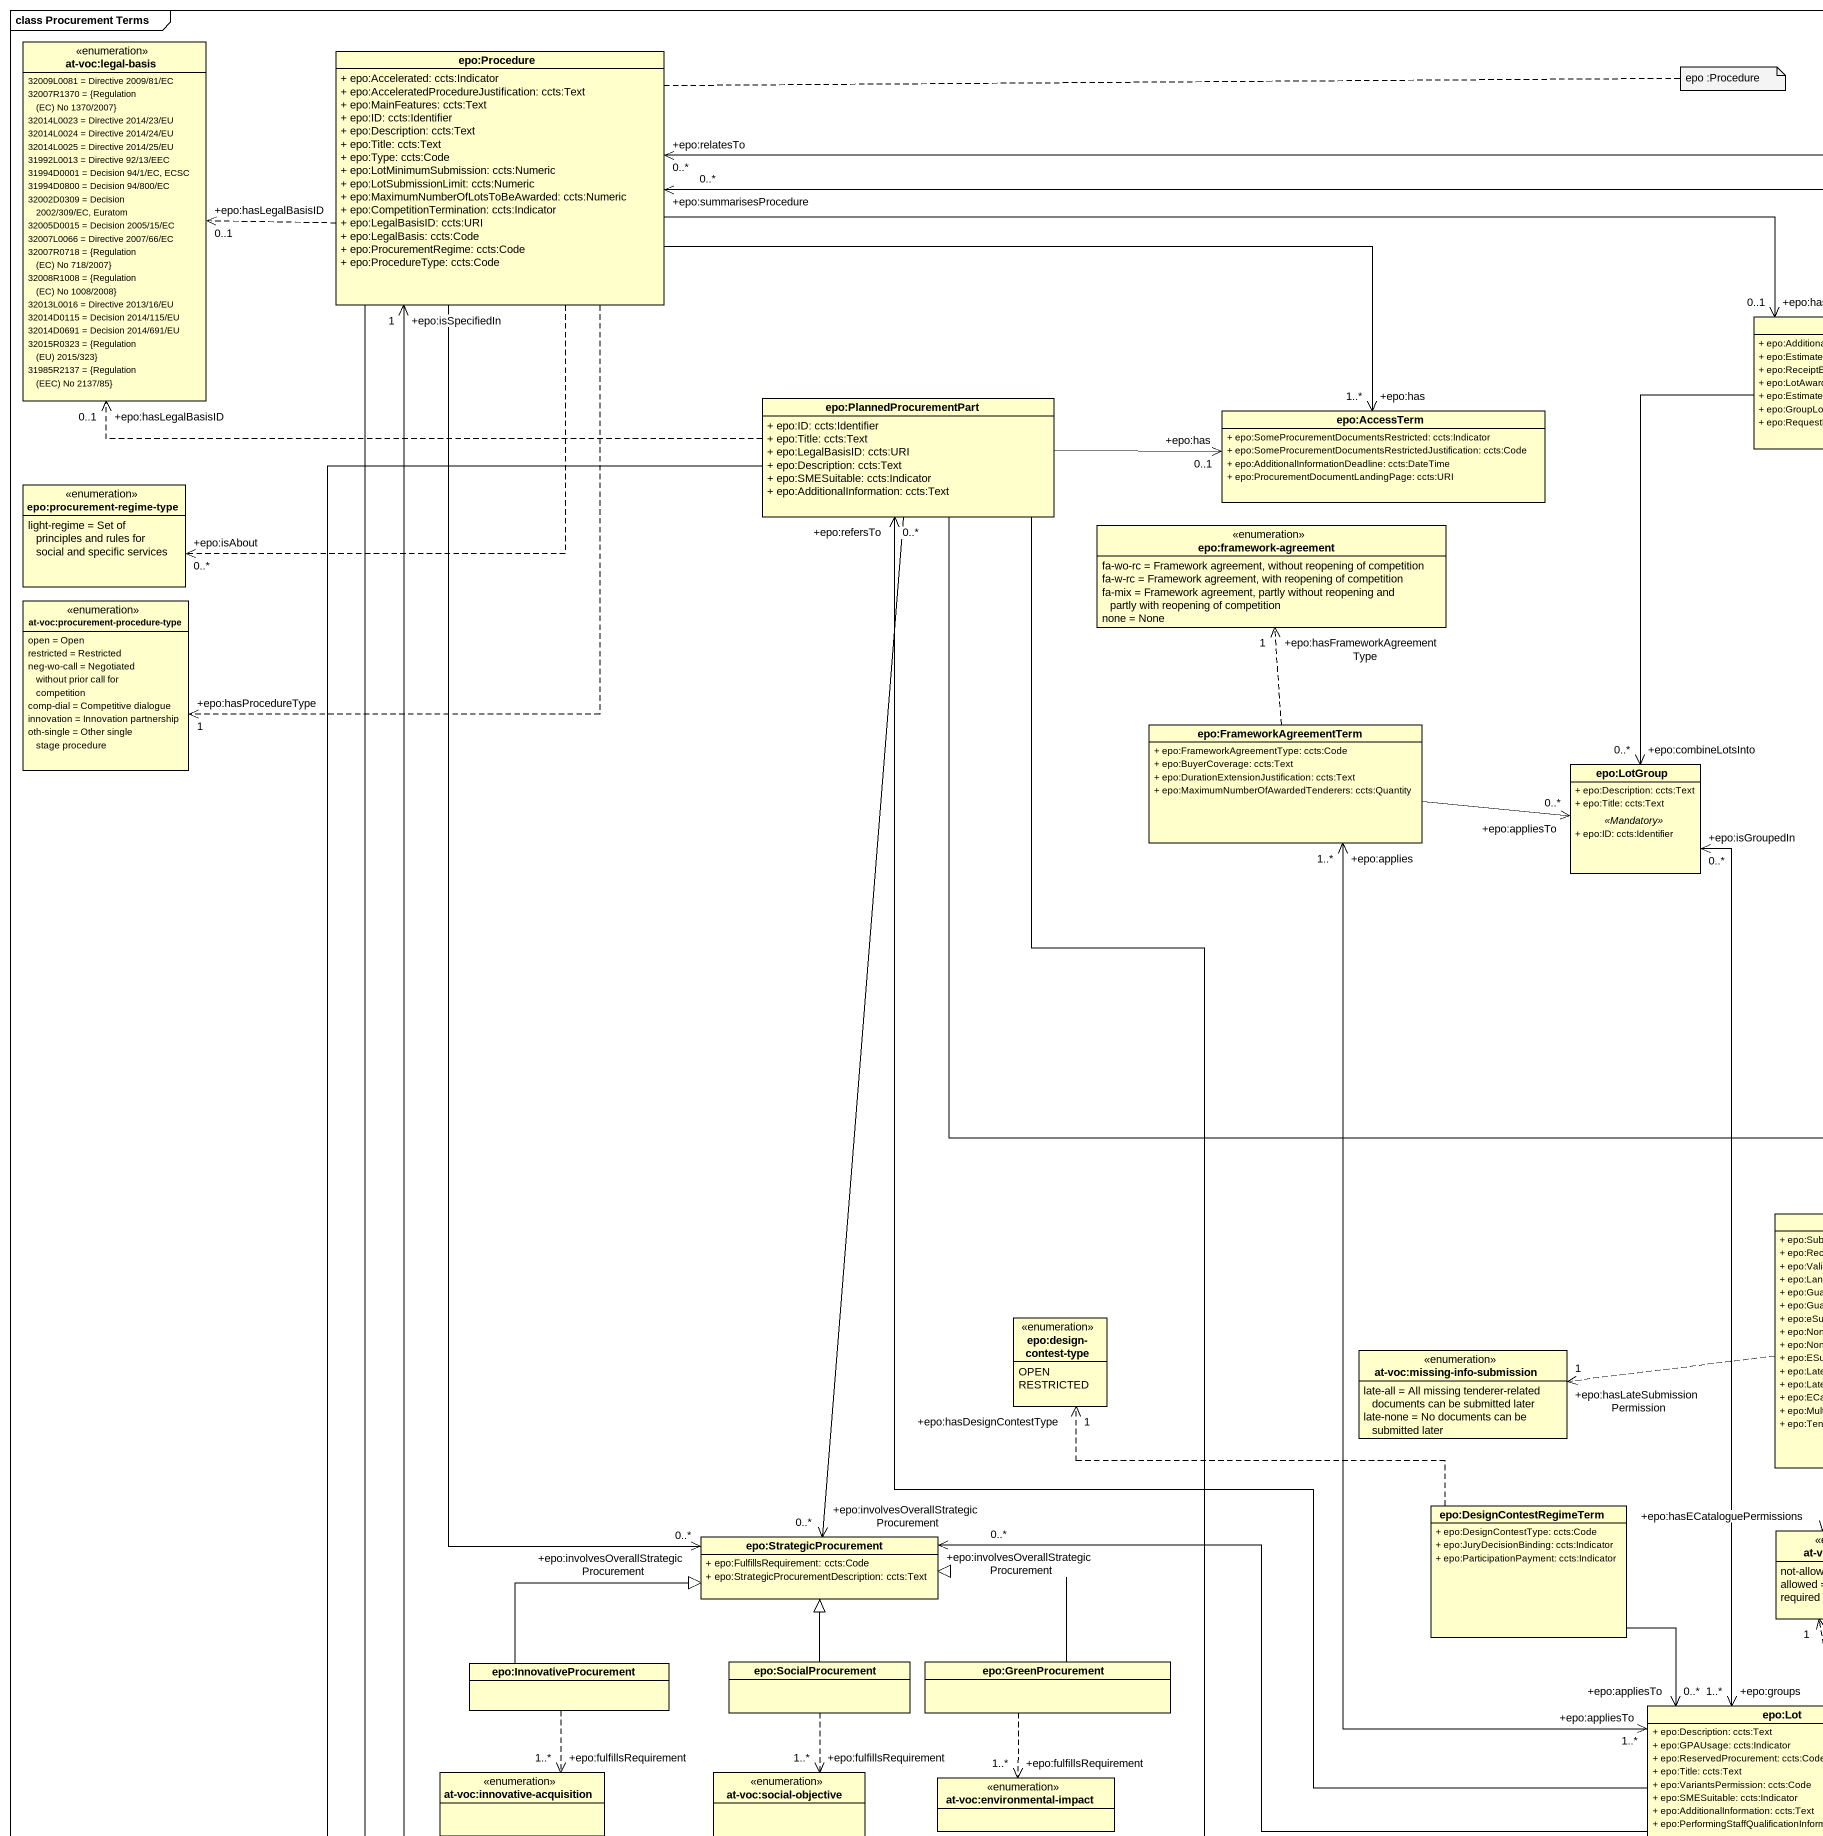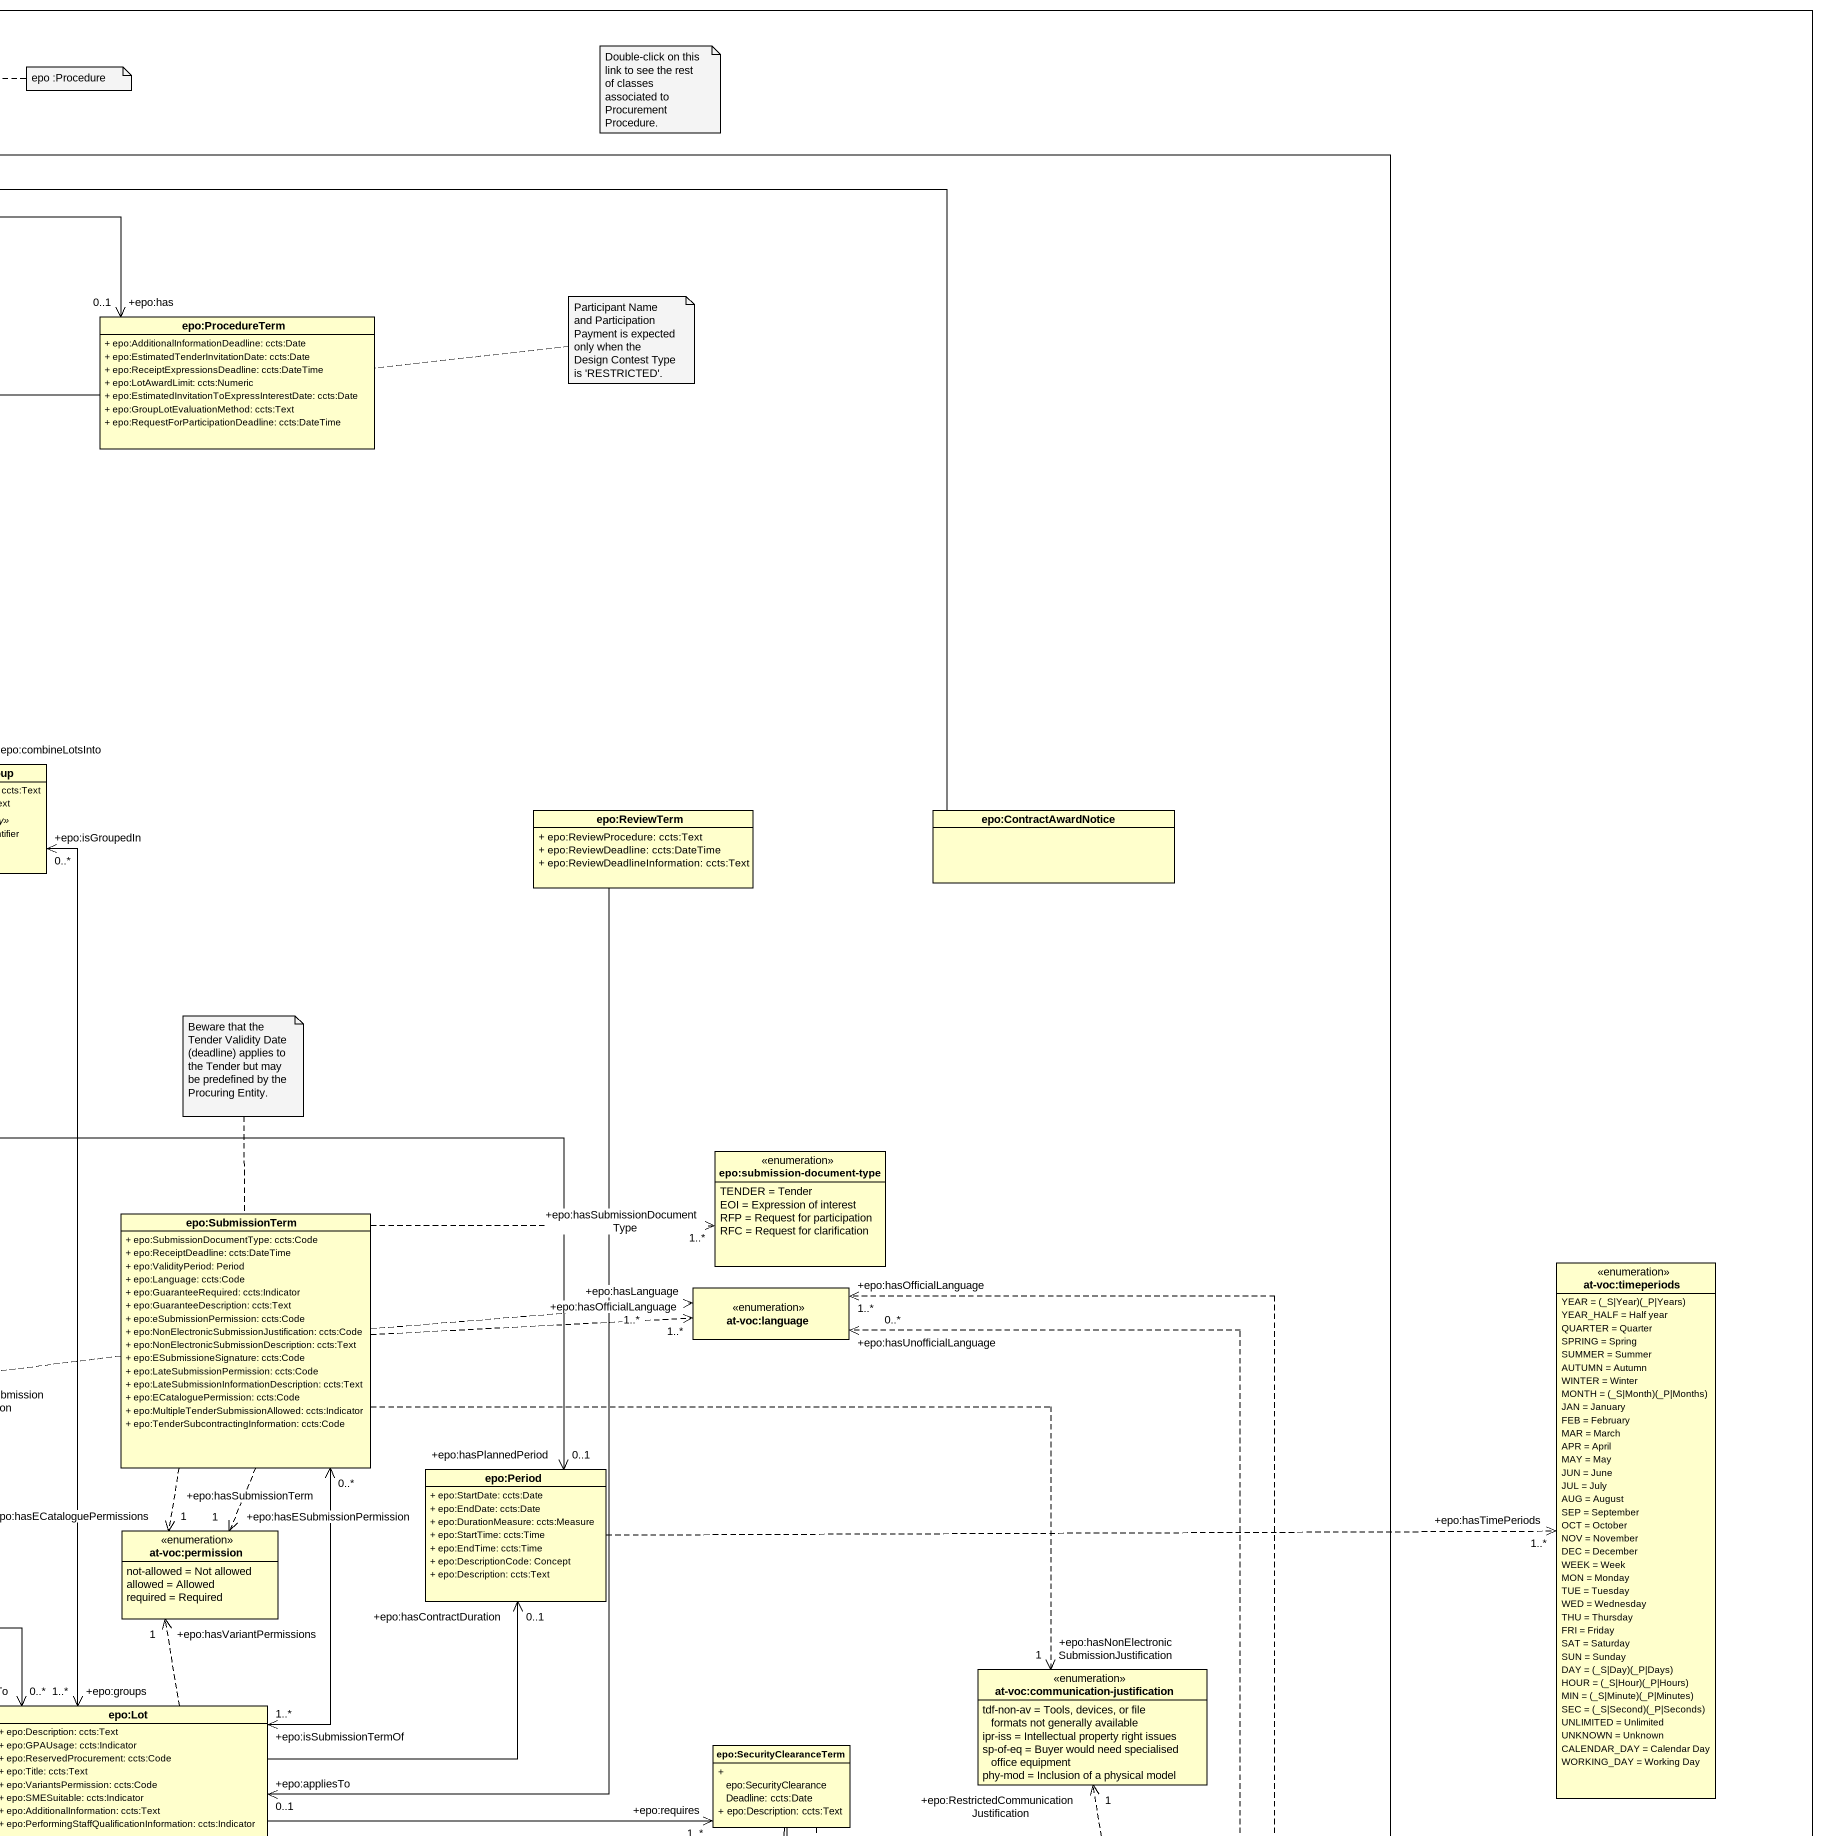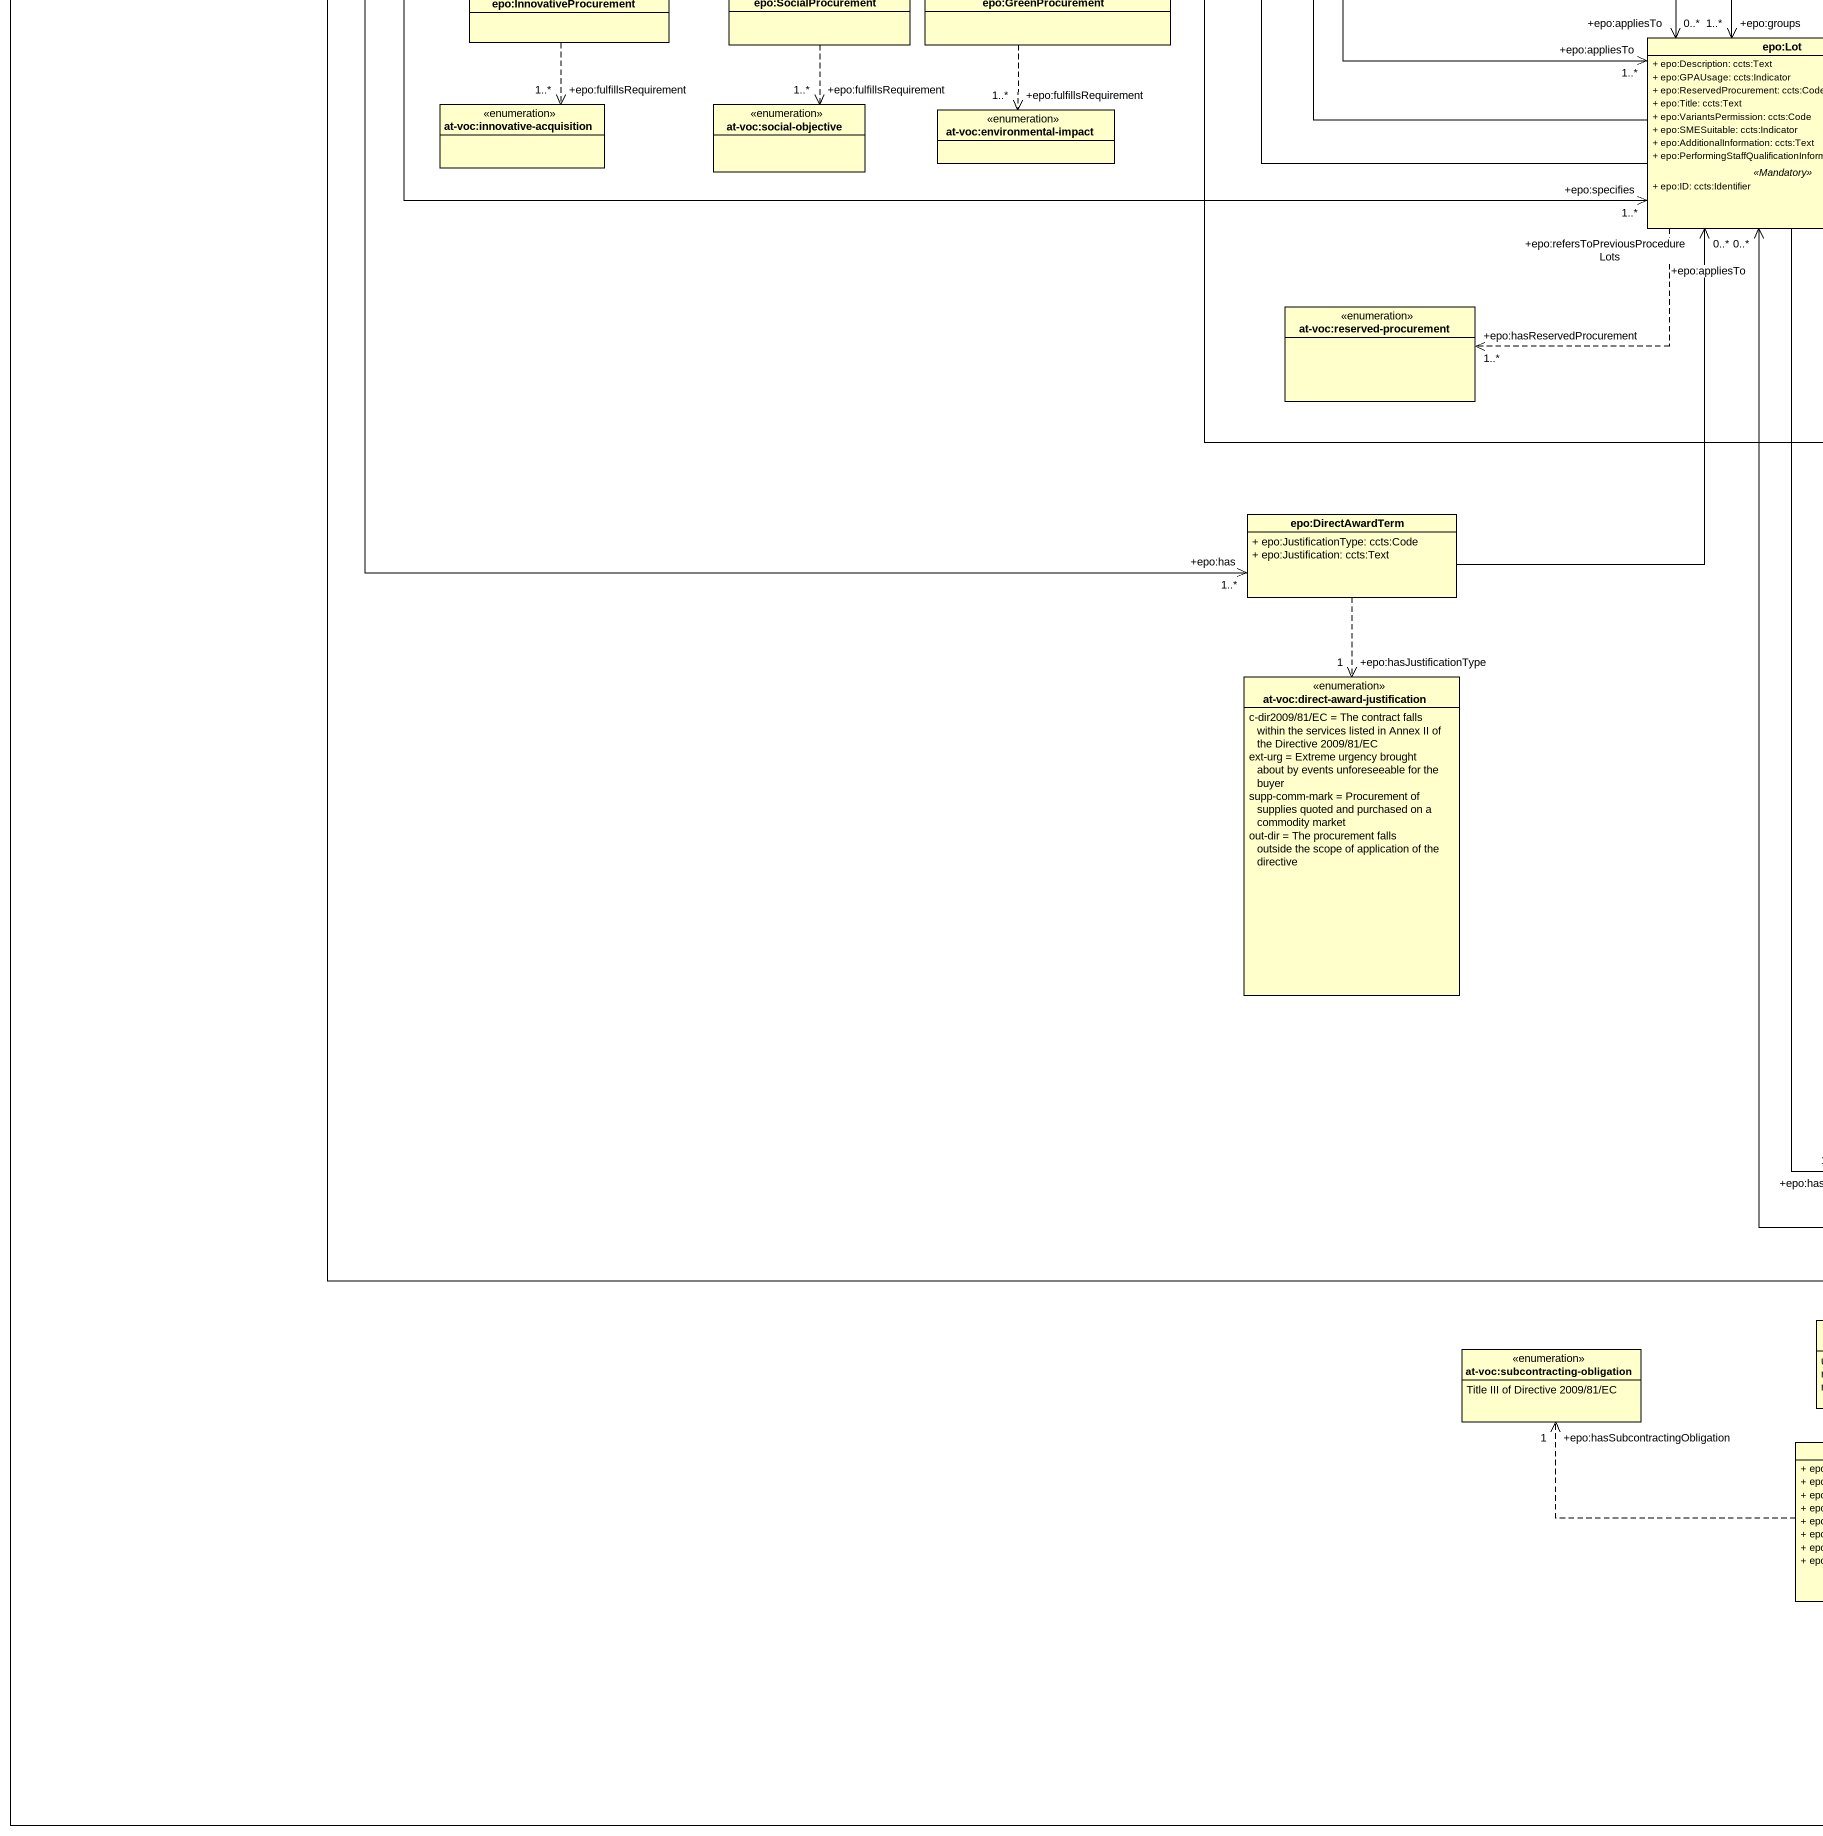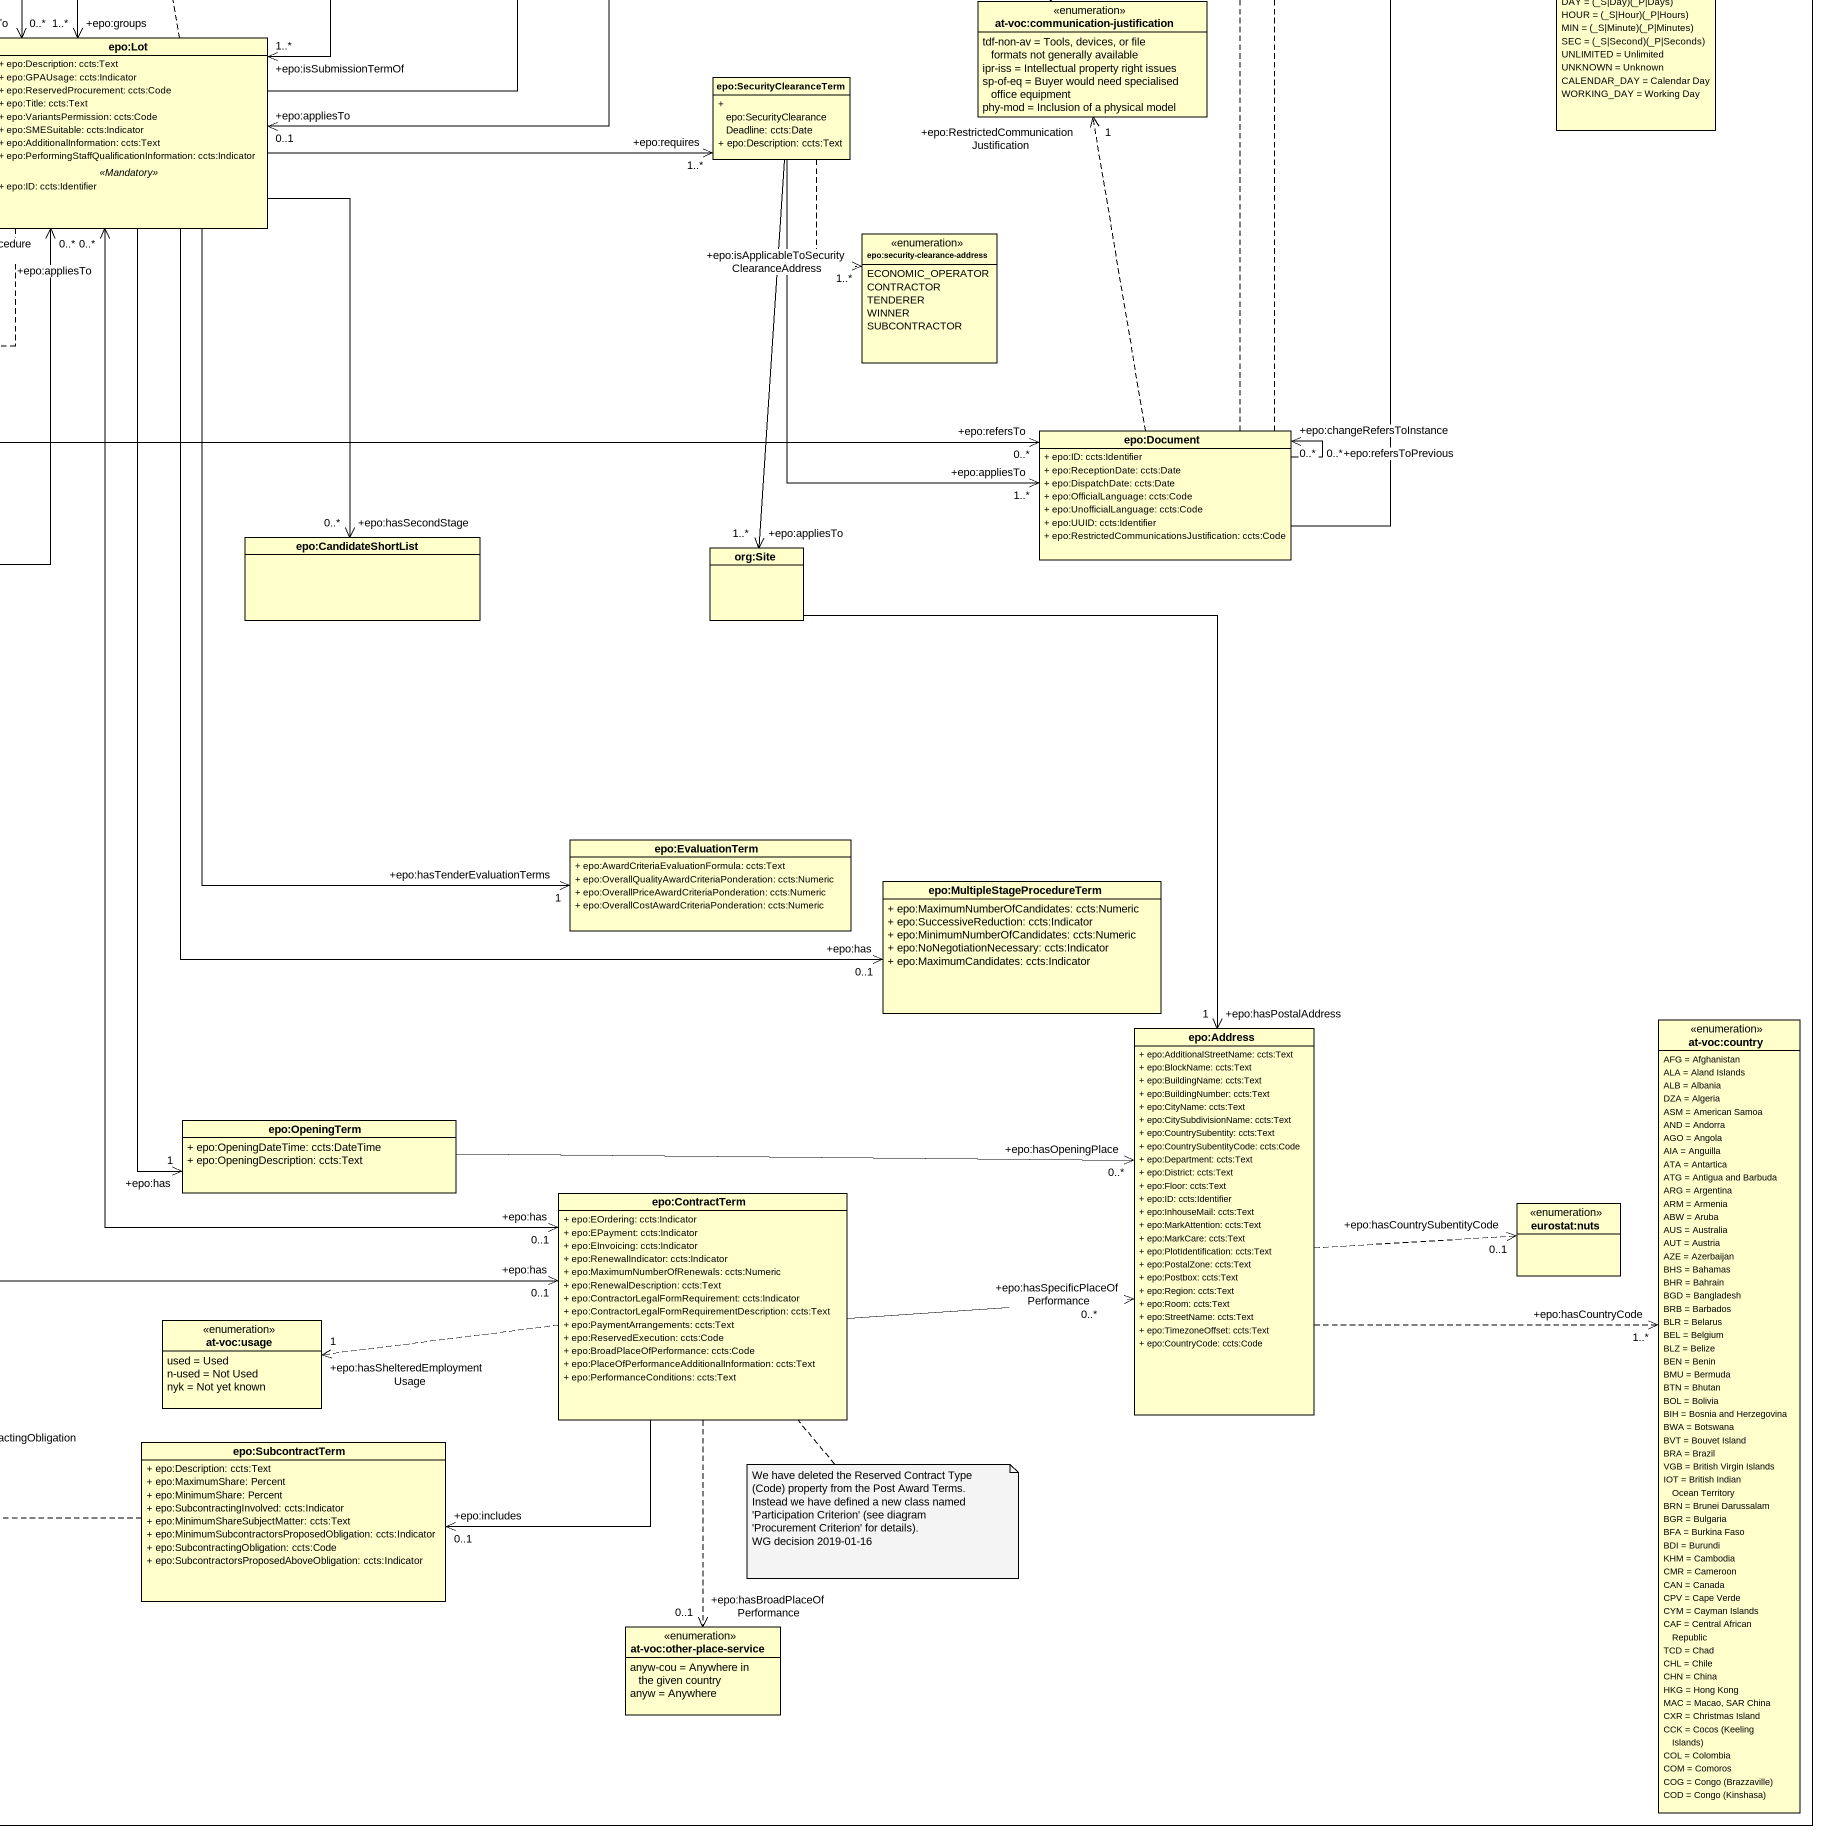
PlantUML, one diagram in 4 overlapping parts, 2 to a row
@startuml
mainframe class Procurement Terms
hide circle
hide empty members
skinparam classAttributeIconSize 0
enum "at-voc:legal-basis" as at_voc_legal_basis {
  32009L0081 = Directive 2009/81/EC
  {field} 32007R1370 = {Regulation (EC) No 1370/2007}
  32014L0023 = Directive 2014/23/EU
  32014L0024 = Directive 2014/24/EU
  32014L0025 = Directive 2014/25/EU
  31992L0013 = Directive 92/13/EEC
  31994D0001 = Decision 94/1/EC, ECSC
  31994D0800 = Decision 94/800/EC
  32002D0309 = Decision 2002/309/EC, Euratom
  32005D0015 = Decision 2005/15/EC
  32007L0066 = Directive 2007/66/EC
  {field} 32007R0718 = {Regulation (EC) No 718/2007}
  {field} 32008R1008 = {Regulation (EC) No 1008/2008}
  32013L0016 = Directive 2013/16/EU
  32014D0115 = Decision 2014/115/EU
  32014D0691 = Decision 2014/691/EU
  {field} 32015R0323 = {Regulation (EU) 2015/323}
  {field} 31985R2137 = {Regulation (EEC) No 2137/85}
}
class "epo:Procedure" as epo_Procedure {
  + epo:Accelerated: ccts:Indicator
  + epo:AcceleratedProcedureJustification: ccts:Text
  + epo:MainFeatures: ccts:Text
  + epo:ID: ccts:Identifier
  + epo:Description: ccts:Text
  + epo:Title: ccts:Text
  + epo:Type: ccts:Code
  + epo:LotMinimumSubmission: ccts:Numeric
  + epo:LotSubmissionLimit: ccts:Numeric
  + epo:MaximumNumberOfLotsToBeAwarded: ccts:Numeric
  + epo:CompetitionTermination: ccts:Indicator
  + epo:LegalBasisID: ccts:URI
  + epo:LegalBasis: ccts:Code
  + epo:ProcurementRegime: ccts:Code
  + epo:ProcedureType: ccts:Code
}
class "epo:ProcedureTerm" as epo_ProcedureTerm {
  + epo:AdditionalInformationDeadline: ccts:Date
  + epo:EstimatedTenderInvitationDate: ccts:Date
  + epo:ReceiptExpressionsDeadline: ccts:DateTime
  + epo:LotAwardLimit: ccts:Numeric
  + epo:EstimatedInvitationToExpressInterestDate: ccts:Date
  + epo:GroupLotEvaluationMethod: ccts:Text
  + epo:RequestForParticipationDeadline: ccts:DateTime
}
class "epo:PlannedProcurementPart" as epo_PlannedProcurementPart {
  + epo:ID: ccts:Identifier
  + epo:Title: ccts:Text
  + epo:LegalBasisID: ccts:URI
  + epo:Description: ccts:Text
  + epo:SMESuitable: ccts:Indicator
  + epo:AdditionalInformation: ccts:Text
}
class "epo:AccessTerm" as epo_AccessTerm {
  + epo:SomeProcurementDocumentsRestricted: ccts:Indicator
  + epo:SomeProcurementDocumentsRestrictedJustification: ccts:Code
  + epo:AdditionalInformationDeadline: ccts:DateTime
  + epo:ProcurementDocumentLandingPage: ccts:URI
}
enum "epo:procurement-regime-type" as epo_procurement_regime_type {
  light-regime = Set of principles and rules for social and specific services
}
enum "epo:framework-agreement" as epo_framework_agreement {
  fa-wo-rc = Framework agreement, without reopening of competition
  fa-w-rc = Framework agreement, with reopening of competition
  fa-mix = Framework agreement, partly without reopening and partly with reopening of competition
  none = None
}
enum "at-voc:procurement-procedure-type" as at_voc_procurement {
  open = Open
  restricted = Restricted
  neg-wo-call = Negotiated without prior call for competition
  comp-dial = Competitive dialogue
  innovation = Innovation partnership
  oth-single = Other single stage procedure
}
class "epo:FrameworkAgreementTerm" as epo_FrameworkAgreementTerm {
  + epo:FrameworkAgreementType: ccts:Code
  + epo:BuyerCoverage: ccts:Text
  + epo:DurationExtensionJustification: ccts:Text
  + epo:MaximumNumberOfAwardedTenderers: ccts:Quantity
}
class "epo:LotGroup" as epo_LotGroup {
  + epo:Description: ccts:Text
  + epo:Title: ccts:Text
  .. <<Mandatory>> ..
  + epo:ID: ccts:Identifier
}
class "epo:ReviewTerm" as epo_ReviewTerm {
  + epo:ReviewProcedure: ccts:Text
  + epo:ReviewDeadline: ccts:DateTime
  + epo:ReviewDeadlineInformation: ccts:Text
}
class "epo:ContractAwardNotice" as epo_ContractAwardNotice
enum "epo:submission-document-type" as epo_submission_document_type {
  TENDER = Tender
  EOI = Expression of interest
  RFP = Request for participation
  RFC = Request for clarification
}
class "epo:SubmissionTerm" as epo_SubmissionTerm {
  + epo:SubmissionDocumentType: ccts:Code
  + epo:ReceiptDeadline: ccts:DateTime
  + epo:ValidityPeriod: Period
  + epo:Language: ccts:Code
  + epo:GuaranteeRequired: ccts:Indicator
  + epo:GuaranteeDescription: ccts:Text
  + epo:eSubmissionPermission: ccts:Code
  + epo:NonElectronicSubmissionJustification: ccts:Code
  + epo:NonElectronicSubmissionDescription: ccts:Text
  + epo:ESubmissioneSignature: ccts:Code
  + epo:LateSubmissionPermission: ccts:Code
  + epo:LateSubmissionInformationDescription: ccts:Text
  + epo:ECataloguePermission: ccts:Code
  + epo:MultipleTenderSubmissionAllowed: ccts:Indicator
  + epo:TenderSubcontractingInformation: ccts:Code
}
enum "at-voc:timeperiods" as at_voc_timeperiods {
  {field} YEAR = (_S|Year)(_P|Years)
  YEAR_HALF = Half year
  QUARTER = Quarter
  SPRING = Spring
  SUMMER = Summer
  AUTUMN = Autumn
  WINTER = Winter
  {field} MONTH = (_S|Month)(_P|Months)
  JAN = January
  FEB = February
  MAR = March
  APR = April
  MAY = May
  JUN = June
  JUL = July
  AUG = August
  SEP = September
  OCT = October
  NOV = November
  DEC = December
  WEEK = Week
  MON = Monday
  TUE = Tuesday
  WED = Wednesday
  THU = Thursday
  FRI = Friday
  SAT = Saturday
  SUN = Sunday
  {field} DAY = (_S|Day)(_P|Days)
  {field} HOUR = (_S|Hour)(_P|Hours)
  {field} MIN = (_S|Minute)(_P|Minutes)
  {field} SEC = (_S|Second)(_P|Seconds)
  UNLIMITED = Unlimited
  UNKNOWN = Unknown
  CALENDAR_DAY = Calendar Day
  WORKING_DAY = Working Day
}
enum "epo:design-contest-type" as epo_design_contest_type {
  OPEN
  RESTRICTED
}
enum "at-voc:language" as at_voc_language
enum "at-voc:missing-info-submission" as at_voc_missing_info {
  late-all = All missing tenderer-related documents can be submitted later
  late-none = No documents can be submitted later
}
class "epo:DesignContestRegimeTerm" as epo_DesignContestRegimeTerm {
  + epo:DesignContestType: ccts:Code
  + epo:JuryDecisionBinding: ccts:Indicator
  + epo:ParticipationPayment: ccts:Indicator
}
class "epo:Period" as epo_Period {
  + epo:StartDate: ccts:Date
  + epo:EndDate: ccts:Date
  + epo:DurationMeasure: ccts:Measure
  + epo:StartTime: ccts:Time
  + epo:EndTime: ccts:Time
  + epo:DescriptionCode: Concept
  + epo:Description: ccts:Text
}
class "epo:StrategicProcurement" as epo_StrategicProcurement {
  + epo:FulfillsRequirement: ccts:Code
  + epo:StrategicProcurementDescription: ccts:Text
}
enum "at-voc:permission" as at_voc_permission {
  not-allowed = Not allowed
  allowed = Allowed
  required = Required
}
class "epo:InnovativeProcurement" as epo_InnovativeProcurement
class "epo:SocialProcurement" as epo_SocialProcurement
class "epo:GreenProcurement" as epo_GreenProcurement
enum "at-voc:communication-justification" as at_voc_communication {
  tdf-non-av = Tools, devices, or file formats not generally available
  ipr-iss = Intellectual property right issues
  sp-of-eq = Buyer would need specialised office equipment
  phy-mod = Inclusion of a physical model
}
class "epo:Lot" as epo_Lot {
  + epo:Description: ccts:Text
  + epo:GPAUsage: ccts:Indicator
  + epo:ReservedProcurement: ccts:Code
  + epo:Title: ccts:Text
  + epo:VariantsPermission: ccts:Code
  + epo:SMESuitable: ccts:Indicator
  + epo:AdditionalInformation: ccts:Text
  + epo:PerformingStaffQualificationInformation: ccts:Indicator
  .. <<Mandatory>> ..
  + epo:ID: ccts:Identifier
}
class "epo:SecurityClearanceTerm" as epo_SecurityClearanceTerm {
  + epo:SecurityClearanceDeadline: ccts:Date
  + epo:Description: ccts:Text
}
enum "at-voc:innovative-acquisition" as at_voc_innovative
enum "at-voc:social-objective" as at_voc_social_objective
enum "at-voc:environmental-impact" as at_voc_environmental_impact
enum "epo:security-clearance-address" as epo_security_clearance {
  ECONOMIC_OPERATOR
  CONTRACTOR
  TENDERER
  WINNER
  SUBCONTRACTOR
}
enum "at-voc:reserved-procurement" as at_voc_reserved_procurement
class "epo:Document" as epo_Document {
  + epo:ID: ccts:Identifier
  + epo:ReceptionDate: ccts:Date
  + epo:DispatchDate: ccts:Date
  + epo:OfficialLanguage: ccts:Code
  + epo:UnofficialLanguage: ccts:Code
  + epo:UUID: ccts:Identifier
  + epo:RestrictedCommunicationsJustification: ccts:Code
}
class "epo:DirectAwardTerm" as epo_DirectAwardTerm {
  + epo:JustificationType: ccts:Code
  + epo:Justification: ccts:Text
}
class "epo:CandidateShortList" as epo_CandidateShortList
class "org:Site" as org_Site
enum "at-voc:direct-award-justification" as at_voc_direct_award {
  c-dir2009/81/EC = The contract falls within the services listed in Annex II of the Directive 2009/81/EC
  ext-urg = Extreme urgency brought about by events unforeseeable for the buyer
  supp-comm-mark = Procurement of supplies quoted and purchased on a commodity market
  out-dir = The procurement falls outside the scope of application of the directive
}
class "epo:EvaluationTerm" as epo_EvaluationTerm {
  + epo:AwardCriteriaEvaluationFormula: ccts:Text
  + epo:OverallQualityAwardCriteriaPonderation: ccts:Numeric
  + epo:OverallPriceAwardCriteriaPonderation: ccts:Numeric
  + epo:OverallCostAwardCriteriaPonderation: ccts:Numeric
}
class "epo:MultipleStageProcedureTerm" as epo_MultipleStageProcedureTe {
  + epo:MaximumNumberOfCandidates: ccts:Numeric
  + epo:SuccessiveReduction: ccts:Indicator
  + epo:MinimumNumberOfCandidates: ccts:Numeric
  + epo:NoNegotiationNecessary: ccts:Indicator
  + epo:MaximumCandidates: ccts:Indicator
}
class "epo:Address" as epo_Address {
  + epo:AdditionalStreetName: ccts:Text
  + epo:BlockName: ccts:Text
  + epo:BuildingName: ccts:Text
  + epo:BuildingNumber: ccts:Text
  + epo:CityName: ccts:Text
  + epo:CitySubdivisionName: ccts:Text
  + epo:CountrySubentity: ccts:Text
  + epo:CountrySubentityCode: ccts:Code
  + epo:Department: ccts:Text
  + epo:District: ccts:Text
  + epo:Floor: ccts:Text
  + epo:ID: ccts:Identifier
  + epo:InhouseMail: ccts:Text
  + epo:MarkAttention: ccts:Text
  + epo:MarkCare: ccts:Text
  + epo:PlotIdentification: ccts:Text
  + epo:PostalZone: ccts:Text
  + epo:Postbox: ccts:Text
  + epo:Region: ccts:Text
  + epo:Room: ccts:Text
  + epo:StreetName: ccts:Text
  + epo:TimezoneOffset: ccts:Text
  + epo:CountryCode: ccts:Code
}
enum "at-voc:country" as at_voc_country {
  AFG = Afghanistan
  ALA = Aland Islands
  ALB = Albania
  DZA = Algeria
  ASM = American Samoa
  AND = Andorra
  AGO = Angola
  AIA = Anguilla
  ATA = Antartica
  ATG = Antigua and Barbuda
  ARG = Argentina
  ARM = Armenia
  ABW = Aruba
  AUS = Australia
  AUT = Austria
  AZE = Azerbaijan
  BHS = Bahamas
  BHR = Bahrain
  BGD = Bangladesh
  BRB = Barbados
  BLR = Belarus
  BEL = Belgium
  BLZ = Belize
  BEN = Benin
  BMU = Bermuda
  BTN = Bhutan
  BOL = Bolivia
  BIH = Bosnia and Herzegovina
  BWA = Botswana
  BVT = Bouvet Island
  BRA = Brazil
  VGB = British Virgin Islands
  IOT = British Indian Ocean Territory
  BRN = Brunei Darussalam
  BGR = Bulgaria
  BFA = Burkina Faso
  BDI = Burundi
  KHM = Cambodia
  CMR = Cameroon
  CAN = Canada
  CPV = Cape Verde
  CYM = Cayman Islands
  CAF = Central African Republic
  TCD = Chad
  CHL = Chile
  CHN = China
  HKG = Hong Kong
  MAC = Macao, SAR China
  CXR = Christmas Island
  {field} CCK = Cocos (Keeling Islands)
  COL = Colombia
  COM = Comoros
  {field} COG = Congo (Brazzaville)
  {field} COD = Congo (Kinshasa)
}
class "epo:OpeningTerm" as epo_OpeningTerm {
  + epo:OpeningDateTime: ccts:DateTime
  + epo:OpeningDescription: ccts:Text
}
class "epo:ContractTerm" as epo_ContractTerm {
  + epo:EOrdering: ccts:Indicator
  + epo:EPayment: ccts:Indicator
  + epo:EInvoicing: ccts:Indicator
  + epo:RenewalIndicator: ccts:Indicator
  + epo:MaximumNumberOfRenewals: ccts:Numeric
  + epo:RenewalDescription: ccts:Text
  + epo:ContractorLegalFormRequirement: ccts:Indicator
  + epo:ContractorLegalFormRequirementDescription: ccts:Text
  + epo:PaymentArrangements: ccts:Text
  + epo:ReservedExecution: ccts:Code
  + epo:BroadPlaceOfPerformance: ccts:Code
  + epo:PlaceOfPerformanceAdditionalInformation: ccts:Text
  + epo:PerformanceConditions: ccts:Text
}
enum "eurostat:nuts" as eurostat_nuts
enum "at-voc:usage" as at_voc_usage {
  used = Used
  n-used = Not Used
  nyk = Not yet known
}
enum "at-voc:subcontracting-obligation" as at_voc_subcontracting {
  Title III of Directive 2009/81/EC
}
class "epo:SubcontractTerm" as epo_SubcontractTerm {
  + epo:Description: ccts:Text
  + epo:MaximumShare: Percent
  + epo:MinimumShare: Percent
  + epo:SubcontractingInvolved: ccts:Indicator
  + epo:MinimumShareSubjectMatter: ccts:Text
  + epo:MinimumSubcontractorsProposedObligation: ccts:Indicator
  + epo:SubcontractingObligation: ccts:Code
  + epo:SubcontractorsProposedAboveObligation: ccts:Indicator
}
enum "at-voc:other-place-service" as at_voc_other_place_service {
  anyw-cou = Anywhere in the given country
  anyw = Anywhere
}
epo_Procedure .left.> "+epo:hasLegalBasisID\n0..1" at_voc_legal_basis
epo_Procedure -right-> "+epo:has\n0..1" epo_ProcedureTerm
epo_Procedure -right-> "+epo:has\n1..*" epo_AccessTerm
epo_Procedure ..> "+epo:isAbout\n0..*" epo_procurement_regime_type
epo_Procedure ..> "+epo:hasProcedureType\n1" at_voc_procurement
epo_Procedure --> "+epo:involvesOverallStrategicProcurement\n0..*" epo_StrategicProcurement
epo_Procedure "+epo:isSpecifiedIn\n1" <--> "+epo:specifies\n1..*" epo_Lot
epo_Procedure --> "+epo:has\n1..*" epo_DirectAwardTerm
epo_ProcedureTerm --> "+epo:combineLotsInto\n0..*" epo_LotGroup
epo_PlannedProcurementPart .left.> "+epo:hasLegalBasisID\n0..1" at_voc_legal_basis
epo_PlannedProcurementPart -right-> "+epo:has\n0..1" epo_AccessTerm
epo_PlannedProcurementPart --> "+epo:hasPlannedPeriod\n0..1" epo_Period
epo_PlannedProcurementPart --> "+epo:involvesOverallStrategicProcurement\n0..*" epo_StrategicProcurement
epo_PlannedProcurementPart --> "+epo:refersTo\n0..*" epo_Document
epo_PlannedProcurementPart --> "+epo:has\n0..1" epo_ContractTerm
epo_FrameworkAgreementTerm .up.> "+epo:hasFrameworkAgreementType\n1" epo_framework_agreement
epo_FrameworkAgreementTerm -right-> "+epo:appliesTo\n0..*" epo_LotGroup
epo_FrameworkAgreementTerm "+epo:applies\n1..*" <--> "+epo:appliesTo\n1..*" epo_Lot
epo_ReviewTerm --> "+epo:appliesTo\n0..1" epo_Lot
epo_ContractAwardNotice -left-> "+epo:summarisesProcedure\n0..*" epo_Procedure
epo_SubmissionTerm .right.> "+epo:hasSubmissionDocumentType\n1..*" epo_submission_document_type
epo_SubmissionTerm .right.> "+epo:hasOfficialLanguage\n1..*" at_voc_language
epo_SubmissionTerm .right.> "+epo:hasLanguage\n1..*" at_voc_language
epo_SubmissionTerm .left.> "+epo:hasLateSubmissionPermission\n1" at_voc_missing_info
epo_SubmissionTerm ..> "+epo:hasESubmissionPermission\n1" at_voc_permission
epo_SubmissionTerm ..> "+epo:hasECataloguePermissions\n1" at_voc_permission
epo_SubmissionTerm .right.> "+epo:hasNonElectronicSubmissionJustification\n1" at_voc_communication
epo_SubmissionTerm "+epo:hasSubmissionTerm\n0..*" <--> "+epo:isSubmissionTermOf\n1..*" epo_Lot
epo_DesignContestRegimeTerm .left.> "+epo:hasDesignContestType\n1" epo_design_contest_type
epo_DesignContestRegimeTerm --> "+epo:appliesTo\n0..*" epo_Lot
epo_Period .right.> "+epo:hasTimePeriods\n1..*" at_voc_timeperiods
epo_InnovativeProcurement -right-|> epo_StrategicProcurement
epo_InnovativeProcurement ..> "+epo:fulfillsRequirement\n1..*" at_voc_innovative
epo_SocialProcurement -up-|> epo_StrategicProcurement
epo_SocialProcurement ..> "+epo:fulfillsRequirement\n1..*" at_voc_social_objective
epo_GreenProcurement -left-|> epo_StrategicProcurement
epo_GreenProcurement ..> "+epo:fulfillsRequirement\n1..*" at_voc_environmental_impact
epo_Lot -up-> "+epo:refersTo\n0..*" epo_PlannedProcurementPart
epo_Lot "+epo:groups\n1..*" <-up-> "+epo:isGroupedIn\n0..*" epo_LotGroup
epo_Lot -up-> "+epo:hasContractDuration\n0..1" epo_Period
epo_Lot -left-> "+epo:involvesOverallStrategicProcurement\n0..*" epo_StrategicProcurement
epo_Lot .up.> "+epo:hasVariantPermissions\n1" at_voc_permission
epo_Lot -right-> "+epo:requires\n1..*" epo_SecurityClearanceTerm
epo_Lot .left.> "+epo:hasReservedProcurement\n1..*" at_voc_reserved_procurement
epo_Lot --> "+epo:hasSecondStage\n0..*" epo_CandidateShortList
epo_Lot --> "+epo:hasTenderEvaluationTerms\n1" epo_EvaluationTerm
epo_Lot --> "+epo:has\n0..1" epo_MultipleStageProcedureTe
epo_Lot --> "+epo:has\n1" epo_OpeningTerm
epo_Lot "+epo:appliesTo\n0..*" <--> "+epo:has\n0..1" epo_ContractTerm
epo_SecurityClearanceTerm ..> "+epo:isApplicableToSecurityClearanceAddress\n1..*" epo_security_clearance
epo_SecurityClearanceTerm --> "+epo:appliesTo\n1..*" epo_Document
epo_SecurityClearanceTerm --> "+epo:appliesTo\n1..*" org_Site
epo_Document -up-> "+epo:relatesTo\n0..*" epo_Procedure
epo_Document .up.> "+epo:hasOfficialLanguage\n1..*" at_voc_language
epo_Document .up.> "+epo:hasUnofficialLanguage\n0..*" at_voc_language
epo_Document .up.> "+epo:RestrictedCommunicationJustification\n1" at_voc_communication
epo_Document --> "+epo:changeRefersToInstance\n0..*" epo_Document
epo_Document --> "+epo:refersToPrevious\n0..*" epo_Document
epo_DirectAwardTerm -up-> "+epo:refersToPreviousProcedureLots\n0..*" epo_Lot
epo_DirectAwardTerm ..> "+epo:hasJustificationType\n1" at_voc_direct_award
org_Site --> "+epo:hasPostalAddress\n1" epo_Address
epo_Address .right.> "+epo:hasCountryCode\n1..*" at_voc_country
epo_Address .right.> "+epo:hasCountrySubentityCode\n0..1" eurostat_nuts
epo_OpeningTerm -right-> "+epo:hasOpeningPlace\n0..*" epo_Address
epo_ContractTerm -right-> "+epo:hasSpecificPlaceOfPerformance\n0..*" epo_Address
epo_ContractTerm .left.> "+epo:hasShelteredEmploymentUsage\n1" at_voc_usage
epo_ContractTerm -left-> "+epo:includes\n0..1" epo_SubcontractTerm
epo_ContractTerm ..> "+epo:hasBroadPlaceOfPerformance\n0..1" at_voc_other_place_service
epo_SubcontractTerm .left.> "+epo:hasSubcontractingObligation\n1" at_voc_subcontracting
note as N1
  Double-click on this link to see the rest of classes associated to Procurement Procedure.
end note
note right of epo_Procedure : epo :Procedure
note right of epo_ProcedureTerm : Participant Name and Participation Payment is expected only when the Design Contest Type is 'RESTRICTED'.
note top of epo_SubmissionTerm : Beware that the Tender Validity Date (deadline) applies to the Tender but may be predefined by the Procuring Entity.
note bottom of epo_ContractTerm
  We have deleted the Reserved Contract Type (Code) property from the Post Award Terms. Instead we have defined a new class named 'Participation Criterion' (see diagram 'Procurement Criterion' for details).
  WG decision 2019-01-16
end note
@enduml
